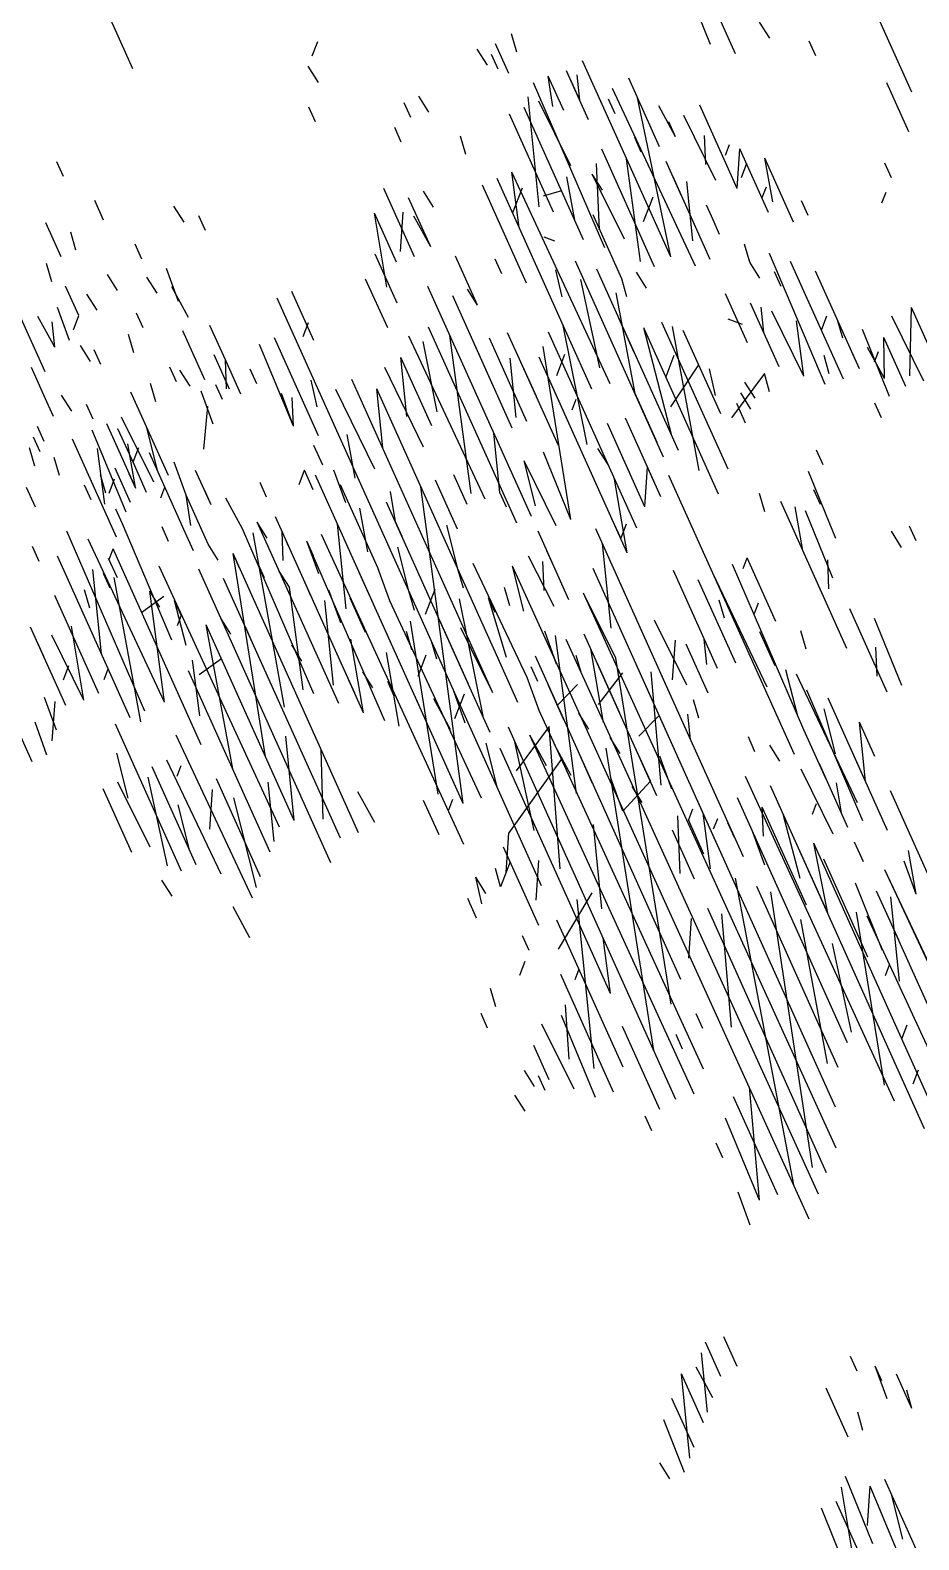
# Model space of a CAD drawing. Header units: metres. Extents: x 1851427 to 1852022, y 5183007 to 5183309.
# Drawn here: x 1851991.508 to 1851994.004, y 5183046.403 to 5183050.644 of the extents above; entities that cross this region are included whole.
import ezdxf

# ---------------------------------------------------------------- set-up
doc = ezdxf.new("R2010")
doc.units = ezdxf.units.M
doc.header["$LTSCALE"] = 2.5
doc.layers.add('FEUIL', color=7, linetype='CONTINUOUS')
doc.layers.add('TRONC', color=7, linetype='CONTINUOUS')
doc.layers.add('PRO_BAT', color=252, linetype='CONTINUOUS', lineweight=18)

# ---------------------------------------------------------------- blocks, each defined once
blk = doc.blocks.new('00_prunus')
at = {"layer": 'FEUIL', "color": 62, "linetype": 'Continuous'}
for p, q in [((1.8585, 4.9019), (1.9448, 4.9883)), ((1.894, 4.9019), (1.9601, 4.973)), ((1.6045, 4.8206), (1.6197, 4.8359)), ((1.7924, 4.7343), (1.8788, 4.8206)), ((1.8432, 4.6174), (2.0464, 4.8206)), ((1.9093, 4.7495), (1.9804, 4.8206)), ((2.1328, 4.8003), (2.148, 4.8206)), ((1.6045, 4.7851), (1.6045, 4.8003)), ((1.8077, 4.6174), (1.9956, 4.8003)), ((1.8229, 4.7343), (1.894, 4.8003)), ((1.8432, 4.6174), (1.9601, 4.8003)), ((1.894, 4.7698), (1.9296, 4.8003)), ((2.0312, 4.7698), (2.0464, 4.8003)), ((2.0312, 4.7698), (2.0617, 4.8003)), ((2.1328, 4.7698), (2.1633, 4.8003)), ((1.7061, 4.719), (1.7721, 4.7851)), ((1.7416, 4.7343), (1.7721, 4.7851)), ((1.7416, 4.719), (1.8077, 4.7851)), ((1.7924, 4.7343), (1.8077, 4.7851)), ((1.7924, 4.7698), (1.7924, 4.7495)), ((1.8229, 4.7851), (1.8229, 4.7698)), ((1.8432, 4.7495), (1.8585, 4.7851)), ((1.894, 4.7698), (1.9093, 4.7851)), ((1.9296, 4.5971), (2.0972, 4.7698)), ((1.9804, 4.7698), (1.9956, 4.7851)), ((2.0464, 4.7495), (2.082, 4.7851)), ((2.0617, 4.7495), (2.082, 4.7851)), ((2.148, 4.7698), (2.1633, 4.7851)), ((2.1633, 4.7698), (2.1836, 4.7851)), ((1.6908, 4.7343), (1.7061, 4.7495)), ((1.6908, 4.7343), (1.7061, 4.7495)), ((1.7569, 4.7495), (1.7569, 4.7343)), ((2.0312, 4.6174), (2.0972, 4.7495)), ((1.9601, 4.5971), (2.0972, 4.7343)), ((1.7924, 4.6327), (1.8788, 4.719)), ((1.8229, 4.6479), (1.8585, 4.719)), ((1.8585, 4.5971), (1.9804, 4.719)), ((1.8788, 4.5971), (1.9448, 4.719)), ((2.0109, 4.6174), (2.1125, 4.719)), ((2.3868, 4.6987), (2.3868, 4.719)), ((1.8077, 4.6835), (1.8229, 4.6987)), ((1.9448, 4.6174), (1.9804, 4.6987)), ((2.2141, 4.6835), (2.2344, 4.6987)), ((1.2641, 4.4142), (1.5181, 4.6682)), ((1.4876, 4.5819), (1.5181, 4.6682)), ((1.5537, 4.5666), (1.6553, 4.6682)), ((1.5689, 4.5463), (1.6908, 4.6682)), ((1.5892, 4.5311), (1.7213, 4.6682)), ((1.894, 4.6835), (1.894, 4.6479)), ((1.9093, 4.6174), (1.9804, 4.6835)), ((1.9804, 4.6174), (2.0109, 4.6682)), ((2.148, 4.6479), (2.1633, 4.6682)), ((2.2344, 4.6682), (2.2496, 4.6835)), ((2.3665, 4.6682), (2.3868, 4.6835)), ((1.4673, 4.5819), (1.5384, 4.6479)), ((1.7213, 4.6327), (1.7416, 4.6479)), ((1.8585, 4.4295), (2.082, 4.6479)), ((2.0109, 4.6479), (2.0312, 4.6327)), ((2.0464, 4.5819), (2.082, 4.6479)), ((2.2344, 4.6327), (2.2496, 4.6479)), ((2.6052, 4.5971), (2.656, 4.6479)), ((1.8788, 4.4142), (2.0972, 4.6327)), ((2.0617, 4.6327), (2.0617, 4.5971)), ((2.3512, 4.6174), (2.3665, 4.6327)), ((1.4876, 4.5666), (1.5384, 4.6174)), ((1.5029, 4.5463), (1.5689, 4.6174)), ((1.5181, 4.5666), (1.5384, 4.6174)), ((1.6197, 4.5971), (1.6197, 4.6174)), ((2.0109, 4.5158), (2.1125, 4.6174)), ((1.5384, 4.5971), (1.5384, 4.5819)), ((1.6197, 4.5311), (1.6553, 4.5971)), ((1.6197, 4.5311), (1.6908, 4.5971)), ((1.6553, 4.5311), (1.7213, 4.5971)), ((1.6908, 4.5666), (1.7061, 4.5971)), ((1.7061, 4.5463), (1.7569, 4.5971)), ((1.5537, 4.5666), (1.5689, 4.5819)), ((1.5892, 4.5463), (1.6045, 4.5666)), ((1.7213, 4.5666), (1.7416, 4.5666)), ((1.7416, 4.3787), (1.9296, 4.5666)), ((1.7569, 4.3634), (1.9601, 4.5666)), ((1.8585, 4.5666), (1.8788, 4.5819)), ((1.8788, 4.5463), (1.894, 4.5666)), ((1.9956, 4.5819), (2.0109, 4.5819)), ((2.148, 4.5158), (2.1988, 4.5666)), ((2.1633, 4.5666), (2.1836, 4.5819)), ((2.1633, 4.5666), (2.1836, 4.5819)), ((2.1633, 4.4955), (2.2344, 4.5666)), ((1.8229, 4.4295), (1.894, 4.5463)), ((1.8788, 4.4447), (1.9448, 4.5463)), ((1.9601, 4.5158), (1.9804, 4.5463)), ((2.1836, 4.4955), (2.1988, 4.5463)), ((1.5029, 4.5158), (1.5181, 4.5311)), ((1.6705, 4.3787), (1.8229, 4.5311)), ((1.7061, 4.3634), (1.8077, 4.5311)), ((1.7061, 4.4447), (1.7924, 4.5311)), ((2.0464, 4.5158), (2.0617, 4.5311)), ((2.1836, 4.4447), (2.2344, 4.5311)), ((2.1836, 4.4803), (2.2344, 4.5311)), ((1.6553, 4.4955), (1.6705, 4.5158)), ((1.6705, 4.5158), (1.6908, 4.4447)), ((1.6705, 4.3431), (1.8432, 4.5158)), ((1.7569, 4.3939), (1.8432, 4.5158)), ((1.6705, 4.4803), (1.6908, 4.4955)), ((1.7213, 4.465), (1.7416, 4.4955)), ((1.7569, 4.4955), (1.7721, 4.4295)), ((1.7924, 4.4955), (1.7924, 4.465)), ((1.6705, 4.465), (1.6908, 4.4803)), ((1.6705, 4.4447), (1.6908, 4.465)), ((1.7569, 4.2618), (1.9601, 4.465)), ((1.8585, 4.3431), (1.9448, 4.4803)), ((1.894, 4.2263), (2.1328, 4.465)), ((1.9601, 4.3279), (2.0972, 4.465)), ((2.0617, 4.465), (2.082, 4.4803)), ((2.1633, 4.4295), (2.2141, 4.4803)), ((1.5537, 4.4295), (1.5689, 4.4447)), ((1.8432, 4.2415), (1.9601, 4.4447)), ((1.9296, 4.4447), (1.9296, 4.4142)), ((2.1633, 4.3939), (2.2141, 4.4447)), ((2.4376, 4.4295), (2.4528, 4.4447)), ((2.4681, 4.4295), (2.4884, 4.4447)), ((1.7569, 4.2263), (1.9601, 4.4295)), ((1.9448, 4.3431), (2.0312, 4.4295)), ((1.5029, 4.3431), (1.5689, 4.4142)), ((1.894, 4.3279), (1.9804, 4.4142)), ((1.9093, 4.211), (2.1125, 4.4142)), ((1.9601, 4.3431), (1.9956, 4.4142)), ((1.9804, 4.2263), (2.082, 4.4142)), ((2.0109, 4.3787), (2.0464, 4.4142)), ((1.4013, 4.3787), (1.4165, 4.3939)), ((1.5384, 4.3787), (1.5537, 4.3939)), ((1.7569, 4.3279), (1.8229, 4.3939)), ((1.894, 4.3939), (1.894, 4.3787)), ((1.9601, 4.2263), (2.1328, 4.3939)), ((2.0617, 4.3126), (2.1125, 4.3939)), ((2.2496, 4.3431), (2.3004, 4.3939)), ((1.4165, 4.3634), (1.4368, 4.3787)), ((1.4368, 4.211), (1.5892, 4.3634)), ((1.4876, 4.2923), (1.5537, 4.3634)), ((1.5384, 4.3126), (1.5689, 4.3634)), ((1.6045, 4.3431), (1.6197, 4.3634)), ((1.7061, 3.7691), (2.3157, 4.3787)), ((1.7569, 4.2923), (1.8432, 4.3787)), ((2.0617, 4.2923), (2.1328, 4.3634)), ((2.0972, 4.2923), (2.1328, 4.3634)), ((2.2649, 4.3431), (2.2649, 4.3634)), ((2.4376, 4.3279), (2.4681, 4.3634)), ((2.59, 4.3431), (2.6052, 4.3634)), ((2.6052, 4.3279), (2.6408, 4.3634)), ((1.7569, 4.2923), (1.7721, 4.3431)), ((2.0617, 4.2618), (2.148, 4.3431)), ((2.4681, 4.3279), (2.4884, 4.3431)), ((2.1988, 4.2263), (2.3004, 4.3279)), ((2.5189, 4.3126), (2.5392, 4.3279)), ((1.4876, 4.2771), (1.5029, 4.3126)), ((1.7569, 4.2263), (1.8077, 4.3126)), ((1.8432, 4.2415), (1.9093, 4.3126)), ((1.8585, 4.0231), (2.148, 4.3126)), ((1.8585, 3.9875), (2.1836, 4.3126)), ((1.9448, 4.2415), (1.9804, 4.3126)), ((2.1125, 4.2415), (2.148, 4.3126)), ((2.2344, 4.2263), (2.3157, 4.3126)), ((2.6052, 4.2923), (2.6205, 4.3126)), ((-3.0082, 4.2415), (-2.9574, 4.2923)), ((-2.9066, 4.2771), (-2.8913, 4.2923)), ((-2.8405, 4.2771), (-2.8202, 4.2923)), ((-2.8202, 4.2618), (-2.7897, 4.2923)), ((1.8585, 4.2263), (1.9296, 4.2923)), ((1.894, 4.2415), (1.9296, 4.2923)), ((2.1125, 4.211), (2.1988, 4.2923)), ((2.2141, 4.2618), (2.2344, 4.2923)), ((-3.0437, 4.2415), (-3.0082, 4.2771)), ((-2.8202, 4.2415), (-2.8202, 4.2618)), ((-2.8202, 4.2263), (-2.7897, 4.2618)), ((1.3505, 4.1907), (1.4165, 4.2618)), ((1.3657, 4.1755), (1.4521, 4.2618)), ((1.4521, 4.0891), (1.6197, 4.2618)), ((1.5384, 4.211), (1.6045, 4.2771)), ((1.6045, 4.2618), (1.6045, 4.2771)), ((1.7721, 4.2618), (1.7721, 4.2415)), ((2.2344, 4.2263), (2.2496, 4.2618)), ((2.3157, 4.2415), (2.3512, 4.2771)), ((2.336, 4.2415), (2.3512, 4.2771)), ((-2.9929, 4.2263), (-2.9726, 4.2415)), ((-2.805, 4.211), (-2.7897, 4.2415)), ((-2.805, 4.211), (-2.7694, 4.2415)), ((-2.805, 4.1755), (-2.7389, 4.2415)), ((1.5181, 4.1247), (1.64, 4.2415)), ((1.5892, 4.0231), (1.8077, 4.2415)), ((1.9804, 4.211), (2.0109, 4.2415)), ((2.1328, 4.1907), (2.1633, 4.2415)), ((2.336, 4.2263), (2.3512, 4.2415)), ((2.402, 4.2263), (2.4173, 4.2415)), ((1.386, 4.1907), (1.4013, 4.2263)), ((1.5689, 4.211), (1.5689, 4.2263)), ((1.5689, 4.1399), (1.6553, 4.2263)), ((1.5892, 4.1247), (1.6908, 4.2263)), ((1.7416, 4.1247), (1.7924, 4.2263)), ((1.9804, 4.1755), (2.0312, 4.2263)), ((2.336, 4.1907), (2.3665, 4.2263)), ((2.5189, 4.211), (2.5392, 4.2263)), ((-3.1961, 4.1907), (-3.1758, 4.211)), ((-2.9574, 4.1907), (-2.9421, 4.211)), ((1.4876, 4.1907), (1.5029, 4.211)), ((1.6045, 4.1907), (1.6197, 4.211)), ((1.8432, 3.8351), (2.0464, 4.211)), ((2.336, 4.1552), (2.3512, 4.211)), ((-3.0082, 4.1044), (-2.9218, 4.1907)), ((1.6045, 4.0028), (1.7924, 4.1907)), ((1.8432, 4.1755), (1.8585, 4.1907)), ((2.0617, 4.1552), (2.082, 4.1907)), ((-3.1961, 4.1552), (-3.1758, 4.1755)), ((-3.1758, 4.1552), (-3.1758, 4.1755)), ((1.8229, 4.1247), (1.8788, 4.1755)), ((1.8432, 4.1399), (1.8585, 4.1755)), ((1.8432, 3.8351), (2.1836, 4.1755)), ((1.8585, 3.952), (2.082, 4.1755)), ((1.9601, 4.1247), (1.9956, 4.1755)), ((2.0617, 4.0891), (2.148, 4.1755)), ((-2.9929, 4.1044), (-2.9574, 4.1552)), ((-2.9929, 4.0891), (-2.9218, 4.1552)), ((-2.9726, 4.0739), (-2.9066, 4.1399)), ((1.2133, 3.5811), (1.7924, 4.1552)), ((1.2133, 3.4795), (1.894, 4.1552)), ((1.3505, 4.0231), (1.4876, 4.1552)), ((1.3505, 4.0536), (1.4368, 4.1399)), ((1.4673, 4.1044), (1.5029, 4.1552)), ((1.5892, 4.0891), (1.64, 4.1399)), ((1.6045, 4.1247), (1.6197, 4.1552)), ((1.6197, 4.0891), (1.6908, 4.1552)), ((1.64, 4.0891), (1.6553, 4.1399)), ((1.6908, 4.1247), (1.7061, 4.1399)), ((1.8229, 4.0231), (1.9448, 4.1399)), ((1.8585, 4.1044), (1.894, 4.1552)), ((2.082, 4.1044), (2.1125, 4.1552)), ((2.5392, 4.1247), (2.5544, 4.1399)), ((-2.9726, 4.0739), (-2.9421, 4.1247)), ((-2.9726, 4.0383), (-2.8913, 4.1247)), ((-2.9574, 4.1247), (-2.9574, 4.1044)), ((1.3505, 4.0536), (1.386, 4.1247)), ((1.3505, 4.0891), (1.386, 4.1247)), ((1.4013, 4.0739), (1.4368, 4.1247)), ((1.8788, 4.1044), (1.894, 4.1247)), ((2.0109, 4.0739), (2.0464, 4.1247)), ((2.082, 4.0231), (2.1328, 4.1247)), ((2.3004, 4.0891), (2.336, 4.1247)), ((2.3157, 4.0383), (2.402, 4.1247)), ((-2.9726, 4.0028), (-2.871, 4.1044)), ((-2.9421, 4.0383), (-2.9066, 4.1044)), ((1.6045, 3.9367), (1.7721, 4.1044)), ((1.8229, 3.7843), (2.148, 4.1044)), ((1.8585, 4.0383), (1.9093, 4.1044)), ((2.0109, 3.9012), (2.2141, 4.1044)), ((2.3868, 4.0739), (2.4173, 4.1044)), ((2.5392, 4.0891), (2.5544, 4.1044)), ((1.2133, 3.5151), (1.7924, 4.0891)), ((1.4876, 3.6827), (1.7213, 4.0891)), ((1.6045, 3.952), (1.6705, 4.0891)), ((1.7061, 4.0028), (1.7569, 4.0891)), ((1.7061, 3.9012), (1.8077, 4.0891)), ((1.8585, 3.952), (1.9448, 4.0891)), ((1.9804, 4.0891), (1.9804, 4.0536)), ((1.9804, 3.9012), (2.1633, 4.0891)), ((2.0464, 3.9012), (2.2344, 4.0891)), ((2.1328, 4.0536), (2.1633, 4.0891)), ((2.1836, 4.0536), (2.1988, 4.0891)), ((2.2852, 4.0383), (2.336, 4.0891)), ((2.3157, 4.0536), (2.336, 4.0891)), ((2.3665, 4.0739), (2.3665, 4.0891)), ((2.402, 4.0739), (2.4173, 4.0891)), ((2.402, 4.0536), (2.4376, 4.0891)), ((2.5392, 4.0739), (2.5544, 4.0891)), ((-2.9421, 4.0739), (-2.9421, 4.0536)), ((1.7061, 4.0739), (1.7213, 4.0231)), ((2.082, 3.9012), (2.2496, 4.0739)), ((2.1125, 3.8707), (2.2344, 4.0739)), ((2.4376, 4.0536), (2.4528, 4.0739)), ((2.5392, 4.0536), (2.5544, 4.0739)), ((1.3505, 3.9875), (1.4165, 4.0536)), ((1.4673, 4.0383), (1.4876, 4.0536)), ((1.4876, 3.7183), (1.8229, 4.0536)), ((1.5029, 4.0383), (1.5181, 4.0536)), ((1.5892, 4.0231), (1.6045, 4.0536)), ((1.8229, 3.8504), (2.0312, 4.0536)), ((1.3657, 4.0028), (1.386, 4.0383)), ((1.3657, 3.9723), (1.4368, 4.0383)), ((1.64, 4.0383), (1.6553, 4.0028)), ((1.7569, 4.0383), (1.7721, 4.0028)), ((1.8077, 4.0231), (1.8229, 4.0383)), ((1.8788, 3.8351), (1.9956, 4.0383)), ((1.9601, 3.7488), (2.2496, 4.0383)), ((2.0617, 3.9215), (2.1125, 4.0231)), ((2.0972, 3.9012), (2.1633, 4.0231)), ((2.1125, 3.7996), (2.2496, 4.0383)), ((2.2852, 3.9012), (2.402, 4.0231)), ((2.5189, 4.0028), (2.5392, 4.0231)), ((1.1117, 3.6472), (1.4673, 4.0028)), ((1.1625, 3.6675), (1.5029, 4.0028)), ((1.4013, 3.9875), (1.4013, 4.0028)), ((1.9601, 4.0028), (1.9601, 3.9723)), ((1.9804, 3.7335), (2.2496, 4.0028)), ((1.9804, 3.698), (2.2852, 4.0028)), ((1.2336, 3.9367), (1.2641, 3.9875)), ((1.4165, 3.6167), (1.7924, 3.9875)), ((1.9601, 3.9012), (2.0109, 3.9875)), ((2.0109, 3.9012), (2.0617, 3.9875)), ((2.0617, 3.7183), (2.336, 3.9875)), ((2.1988, 3.7843), (2.402, 3.9875)), ((2.2649, 3.8199), (2.4376, 3.9875)), ((2.2852, 3.7996), (2.4681, 3.9875)), ((2.402, 3.9723), (2.402, 3.9875)), ((-2.9929, 3.952), (-2.9726, 3.9723)), ((1.2336, 3.9367), (1.2641, 3.9723)), ((1.2489, 3.7183), (1.5029, 3.9723)), ((1.386, 3.9012), (1.4368, 3.9723)), ((1.4521, 3.9367), (1.4673, 3.9723)), ((1.4876, 3.6167), (1.6908, 3.9723)), ((1.6908, 3.7996), (1.7721, 3.9723)), ((1.7721, 3.9723), (1.7924, 3.9012)), ((1.894, 3.9723), (1.894, 3.9367)), ((1.0812, 3.6472), (1.386, 3.952)), ((1.1117, 3.7843), (1.2844, 3.952)), ((1.2336, 3.6319), (1.5537, 3.952)), ((1.3352, 3.8707), (1.386, 3.952)), ((1.4165, 3.5811), (1.7924, 3.952)), ((1.6197, 3.952), (1.64, 3.9012)), ((2.2649, 3.9012), (2.3004, 3.952)), ((2.2649, 3.8199), (2.336, 3.952)), ((2.2852, 3.7843), (2.3868, 3.952)), ((2.3157, 3.952), (2.336, 3.9215)), ((2.3665, 3.8504), (2.4173, 3.952)), ((-2.9726, 3.9012), (-2.9574, 3.9215)), ((1.2133, 3.8199), (1.2641, 3.9215)), ((1.4368, 3.5659), (1.8077, 3.9367)), ((1.4876, 3.9215), (1.5029, 3.9367)), ((1.5029, 3.8707), (1.5384, 3.9367)), ((1.5181, 3.9367), (1.5181, 3.9215)), ((1.5384, 3.8504), (1.5689, 3.9215)), ((1.5537, 3.9367), (1.5537, 3.9215)), ((1.5689, 3.6675), (1.8229, 3.9215)), ((1.7416, 3.9367), (1.7721, 3.8199)), ((1.7416, 3.8351), (1.8077, 3.9367)), ((1.8077, 3.8707), (1.8432, 3.9215)), ((2.0464, 3.7335), (2.2496, 3.9367)), ((2.148, 3.7691), (2.2496, 3.9367)), ((2.2852, 3.9367), (2.2852, 3.9215)), ((2.3004, 3.7843), (2.4528, 3.9367)), ((1.0965, 3.7335), (1.2641, 3.9012)), ((1.5181, 3.8504), (1.5689, 3.9012)), ((2.2141, 3.9012), (2.2344, 3.8707)), ((2.3512, 3.7996), (2.4528, 3.9012)), ((1.0101, 3.6167), (1.2844, 3.8859)), ((1.1828, 3.6827), (1.2997, 3.8859)), ((2.2141, 3.8199), (2.2496, 3.8859)), ((1.2336, 3.5456), (1.4165, 3.8707)), ((1.2489, 3.5151), (1.4673, 3.8707)), ((1.2489, 3.6827), (1.4368, 3.8707)), ((1.6197, 3.7691), (1.6705, 3.8707)), ((2.0617, 3.6827), (2.2496, 3.8707)), ((2.3665, 3.7843), (2.4173, 3.8707)), ((1.2641, 3.6827), (1.3657, 3.8504)), ((2.3665, 3.7843), (2.4376, 3.8504)), ((2.3868, 3.7691), (2.4681, 3.8504)), ((1.2133, 3.5456), (1.4876, 3.8199)), ((1.2336, 3.8351), (1.2336, 3.8199)), ((1.2489, 3.7335), (1.3149, 3.8351)), ((1.4013, 3.6827), (1.4673, 3.8199)), ((1.7569, 3.7691), (1.7721, 3.8199)), ((1.8585, 3.8351), (1.8585, 3.8199)), ((1.8585, 3.7843), (1.894, 3.8199)), ((2.0109, 3.7488), (2.0464, 3.8351)), ((2.0464, 3.7335), (2.0972, 3.8351)), ((2.3512, 3.8199), (2.3512, 3.8351)), ((2.402, 3.8199), (2.402, 3.7996)), ((2.4376, 3.8199), (2.4528, 3.8351)), ((1.4876, 3.7488), (1.5029, 3.7996)), ((1.6908, 3.7183), (1.7721, 3.7996)), ((1.7061, 3.7488), (1.7213, 3.7996)), ((1.9448, 3.7691), (1.9804, 3.7996)), ((1.64, 3.7843), (1.6553, 3.698)), ((1.7569, 3.7843), (1.7569, 3.7488)), ((2.0617, 3.6167), (2.2344, 3.7843)), ((1.1828, 3.7488), (1.1828, 3.7691)), ((1.5537, 3.5659), (1.6553, 3.7691)), ((1.7569, 3.7488), (1.7721, 3.7691)), ((2.0617, 3.698), (2.0972, 3.7691)), ((2.1633, 3.6167), (2.3157, 3.7691)), ((2.3868, 3.7183), (2.402, 3.7691)), ((2.3868, 3.7335), (2.4173, 3.7691)), ((1.7721, 3.7183), (1.7924, 3.7488)), ((1.7721, 3.7335), (1.7924, 3.7488)), ((2.0617, 3.6472), (2.1633, 3.7488)), ((2.1125, 3.6319), (2.2344, 3.7488)), ((2.2141, 3.7335), (2.2141, 3.7488)), ((1.1473, 3.698), (1.1473, 3.7183)), ((1.5181, 3.5811), (1.6705, 3.7335)), ((1.5689, 3.6675), (1.6045, 3.7335)), ((1.7721, 3.698), (1.7924, 3.7183)), ((2.0617, 3.6319), (2.1328, 3.7335)), ((2.148, 3.6827), (2.1633, 3.7335)), ((2.148, 3.6319), (2.2496, 3.7335)), ((2.1836, 3.6167), (2.2496, 3.7183)), ((2.2649, 3.6827), (2.3004, 3.7335)), ((2.3868, 3.698), (2.4173, 3.7335)), ((2.402, 3.6827), (2.4376, 3.7183)), ((1.6908, 3.6827), (1.7061, 3.698)), ((2.1633, 3.6472), (2.1988, 3.698)), ((2.2141, 3.6319), (2.2852, 3.698)), ((1.4368, 3.6675), (1.4521, 3.6827)), ((1.6197, 3.6827), (1.6197, 3.6675)), ((2.2344, 3.6167), (2.3004, 3.6827)), ((1.5181, 3.5456), (1.64, 3.6675)), ((1.6908, 3.6472), (1.6908, 3.6675)), ((1.4521, 3.6319), (1.4673, 3.6472)), ((1.2844, 3.4795), (1.3505, 3.6167)), ((1.4521, 3.5456), (1.5384, 3.6319)), ((1.5384, 3.5303), (1.6197, 3.6167)), ((1.5892, 3.5659), (1.6197, 3.6319)), ((1.7061, 3.5964), (1.7213, 3.6167)), ((1.2641, 3.4948), (1.3657, 3.5964)), ((1.5689, 3.5303), (1.64, 3.5964)), ((2.0464, 3.5659), (2.082, 3.5964)), ((2.1633, 3.5811), (2.1836, 3.5964)), ((1.7061, 3.5659), (1.7213, 3.5811)), ((1.2844, 3.4795), (1.3657, 3.5659)), ((1.6045, 3.5303), (1.64, 3.5659)), ((1.3505, 3.5151), (1.3657, 3.5303)), ((1.4521, 3.5151), (1.4673, 3.5303)), ((1.6045, 3.5151), (1.6197, 3.5303)), ((1.6197, 3.5151), (1.64, 3.5303)), ((1.6197, 3.4795), (1.64, 3.4948)), ((1.2844, 3.444), (1.3149, 3.4795)), ((0.9949, 3.2916), (1.0304, 3.3271)), ((0.9949, 3.2916), (1.0101, 3.3119)), ((1.0304, 3.2916), (1.0609, 3.3271)), ((1.0457, 3.3119), (1.0609, 3.3271)), ((1.0812, 3.3119), (1.0965, 3.3271)), ((1.2336, 3.2611), (1.2641, 3.2916)), ((1.2336, 3.2611), (1.2641, 3.2916)), ((1.0609, 3.2255), (1.1117, 3.2763)), ((1.2489, 3.2408), (1.2844, 3.2763)), ((1.0457, 3.2408), (1.0609, 3.2611)), ((1.2489, 3.19), (1.2844, 3.2611)), ((1.2489, 3.2103), (1.2844, 3.2408)), ((1.2489, 3.1239), (1.2997, 3.2255)), ((1.2489, 3.1747), (1.2997, 3.2255)), ((0.8425, 3.0376), (0.9949, 3.19)), ((0.9288, 3.0884), (1.0101, 3.1747)), ((0.9441, 3.1239), (0.9796, 3.1747)), ((0.9796, 3.1036), (1.0457, 3.1747)), ((0.9949, 3.1239), (1.0101, 3.1747)), ((1.2489, 3.1392), (1.2997, 3.19)), ((0.9949, 3.0731), (1.0457, 3.1595)), ((1.2489, 3.1036), (1.2997, 3.1595)), ((0.9949, 3.0884), (1.0457, 3.1392)), ((0.9949, 3.0528), (1.0609, 3.1239)), ((1.2641, 3.0884), (1.2844, 3.1036))]:
    blk.add_line(p, q, dxfattribs=at)
at = {"layer": 'TRONC', "color": 39, "linetype": 'Continuous'}
for p, q in [((1.6197, 4.9375), (1.8229, 5.1407)), ((1.7569, 4.9375), (1.7721, 4.9527)), ((1.8229, 4.9375), (1.8432, 4.9527)), ((1.6045, 4.8867), (1.6553, 4.9375)), ((2.0109, 4.7495), (2.0617, 4.8003)), ((1.9296, 4.7343), (1.9448, 4.7495)), ((2.0109, 4.6835), (2.082, 4.7495)), ((1.8585, 4.6987), (1.894, 4.7343)), ((1.7416, 4.6479), (1.7569, 4.6682)), ((1.7924, 4.6682), (1.8077, 4.6835)), ((1.9601, 4.6682), (1.9804, 4.6835)), ((1.6908, 4.6327), (1.7061, 4.6479)), ((1.894, 4.5666), (1.9601, 4.6327)), ((1.5892, 4.5971), (1.6045, 4.6174)), ((1.5181, 4.5666), (1.5537, 4.5971)), ((2.148, 4.5158), (2.1836, 4.5463)), ((1.8432, 4.4803), (1.8788, 4.5158)), ((2.0617, 4.465), (2.1125, 4.5158)), ((1.9448, 4.3787), (2.0109, 4.4447)), ((2.6408, 4.4295), (2.656, 4.4447)), ((1.7721, 4.3787), (1.8229, 4.4295)), ((1.894, 4.3634), (1.9448, 4.4142)), ((2.5697, 4.3939), (2.59, 4.4142)), ((2.5036, 4.3634), (2.5189, 4.3787)), ((1.4521, 4.0536), (1.7416, 4.3431)), ((1.7416, 4.3126), (1.7721, 4.3431)), ((1.7924, 4.3279), (1.8077, 4.3431)), ((1.8229, 4.3279), (1.8432, 4.3431)), ((2.4173, 4.3126), (2.4528, 4.3431)), ((2.3512, 4.2771), (2.3868, 4.3126)), ((-2.9066, 4.2415), (-2.8913, 4.2618)), ((1.7721, 4.2415), (1.7924, 4.2618)), ((2.2344, 4.2263), (2.2649, 4.2618)), ((2.3004, 4.2618), (2.3157, 4.2771)), ((1.9296, 4.2263), (1.9448, 4.2415)), ((-2.871, 4.211), (-2.8558, 4.2263)), ((1.8077, 4.1399), (1.8788, 4.211)), ((1.5181, 4.1552), (1.5537, 4.1907)), ((1.7416, 4.1755), (1.7569, 4.1907)), ((2.1328, 4.1552), (2.1633, 4.1907)), ((2.5544, 4.1399), (2.59, 4.1755)), ((1.3352, 4.0028), (1.4673, 4.1399)), ((1.7213, 4.0891), (1.7924, 4.1552)), ((2.0464, 4.1399), (2.0617, 4.1552)), ((2.2344, 4.1247), (2.2496, 4.1399)), ((2.4173, 4.1044), (2.4528, 4.1399)), ((2.4884, 4.1399), (2.5036, 4.1552)), ((2.5189, 4.1399), (2.5392, 4.1552)), ((1.9448, 4.1044), (1.9601, 4.1247)), ((2.336, 4.0891), (2.3665, 4.1247)), ((1.894, 4.0891), (1.9093, 4.1044)), ((2.2496, 4.0739), (2.2852, 4.1044)), ((2.3004, 4.0891), (2.3157, 4.1044)), ((1.2997, 4.0028), (1.386, 4.0891)), ((1.4013, 4.0383), (1.4521, 4.0891)), ((1.4673, 3.9012), (1.6553, 4.0891)), ((1.5029, 3.9012), (1.6908, 4.0891)), ((1.7924, 4.0536), (1.8229, 4.0891)), ((2.0312, 4.0536), (2.0617, 4.0891)), ((2.148, 4.0739), (2.1633, 4.0891)), ((2.1836, 4.0739), (2.1988, 4.0891)), ((2.2141, 4.0739), (2.2344, 4.0891)), ((1.5892, 4.0536), (1.6045, 4.0739)), ((1.6908, 4.0231), (1.7416, 4.0739)), ((1.7569, 4.0536), (1.7721, 4.0739)), ((1.9956, 4.0536), (2.0109, 4.0739)), ((2.0109, 4.0028), (2.082, 4.0739)), ((2.5036, 4.0536), (2.5189, 4.0739)), ((1.2133, 3.952), (1.3149, 4.0536)), ((1.8585, 3.9875), (1.9296, 4.0536)), ((1.894, 3.9875), (1.9601, 4.0536)), ((2.4528, 4.0383), (2.4681, 4.0536)), ((1.7569, 3.9875), (1.7924, 4.0231)), ((1.7924, 3.9875), (1.8229, 4.0231)), ((1.8229, 3.9875), (1.8585, 4.0231)), ((1.9448, 4.0028), (1.9601, 4.0231)), ((1.9804, 4.0028), (1.9956, 4.0231)), ((2.0464, 4.0028), (2.082, 4.0383)), ((2.082, 4.0028), (2.1125, 4.0383)), ((2.1328, 4.0231), (2.148, 4.0383)), ((2.1633, 4.0231), (2.1836, 4.0383)), ((2.1988, 4.0231), (2.2141, 4.0383)), ((2.2344, 4.0231), (2.2496, 4.0383)), ((2.2649, 4.0231), (2.2852, 4.0383)), ((2.3004, 4.0231), (2.3157, 4.0383)), ((2.336, 4.0231), (2.3512, 4.0383)), ((2.402, 4.0231), (2.4173, 4.0383)), ((1.7213, 3.9875), (1.7416, 4.0028)), ((1.5892, 3.952), (1.6197, 3.9875)), ((1.6197, 3.952), (1.6553, 3.9875)), ((1.6705, 3.9723), (1.6908, 3.9875)), ((1.3149, 3.952), (1.3352, 3.9723)), ((1.3657, 3.8707), (1.4673, 3.9723)), ((1.8788, 3.9367), (1.9093, 3.9723)), ((1.1625, 3.8351), (1.2844, 3.952)), ((1.3352, 3.8707), (1.4165, 3.952)), ((1.6908, 3.9215), (1.7213, 3.952)), ((1.7213, 3.9215), (1.7569, 3.952)), ((1.7569, 3.9215), (1.7924, 3.952)), ((1.7924, 3.9215), (1.8229, 3.952)), ((1.8432, 3.9367), (1.8585, 3.952)), ((1.894, 3.9215), (1.9296, 3.952)), ((1.9448, 3.9367), (1.9601, 3.952)), ((1.9804, 3.9367), (1.9956, 3.952)), ((2.0109, 3.9367), (2.0312, 3.952)), ((2.0312, 3.9215), (2.0617, 3.952)), ((2.1125, 3.9367), (2.1328, 3.952)), ((2.1836, 3.9367), (2.1988, 3.952)), ((2.2141, 3.9367), (2.2344, 3.952)), ((2.2852, 3.9367), (2.3004, 3.952)), ((2.3157, 3.9367), (2.336, 3.952)), ((2.3868, 3.9367), (2.402, 3.952)), ((2.4528, 3.9367), (2.4681, 3.952)), ((2.4884, 3.9367), (2.5036, 3.952)), ((1.2336, 3.8707), (1.2844, 3.9215)), ((1.2489, 3.8504), (1.3149, 3.9215)), ((1.2641, 3.8351), (1.3657, 3.9367)), ((1.4368, 3.9012), (1.4673, 3.9367)), ((1.5181, 3.8859), (1.5537, 3.9215)), ((1.6197, 3.9215), (1.64, 3.9367)), ((1.64, 3.9012), (1.6705, 3.9367))]:
    blk.add_line(p, q, dxfattribs=at)

msp = doc.modelspace()

# ---------------------------------------------------------------- block references
at = {"layer": 'PRO_BAT', "xscale": -2.100000000007398, "yscale": 2.099999999994905, "zscale": 2.1, "rotation": 339.22055588187}
for p in [(1851982.9321, 5183043.5756), (1851993.4859, 5183039.5687)]:
    msp.add_blockref('00_prunus', p, dxfattribs=at)

doc.saveas('drawing.dxf')
